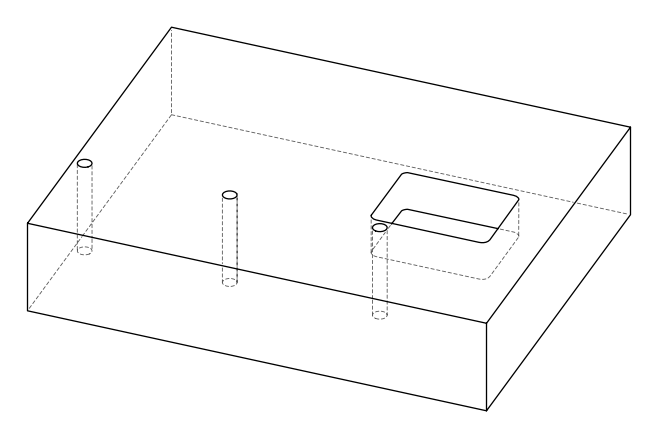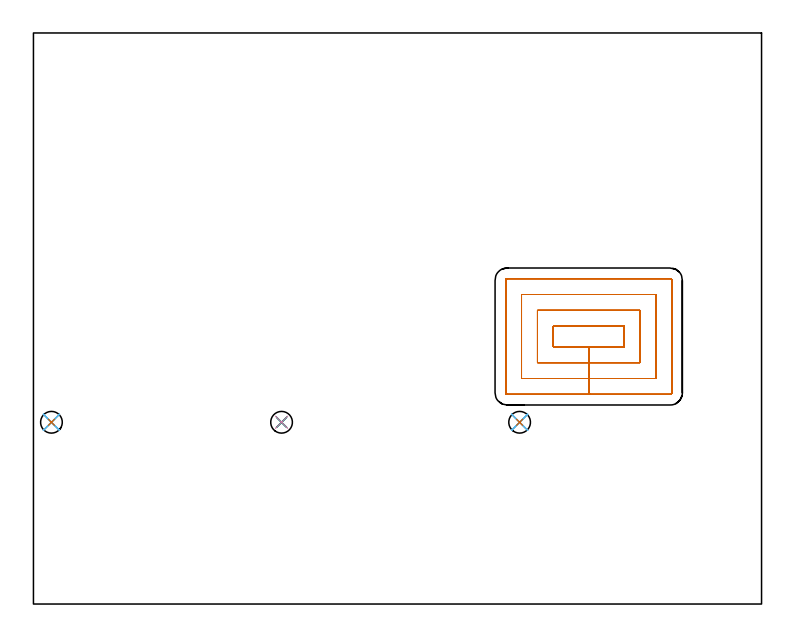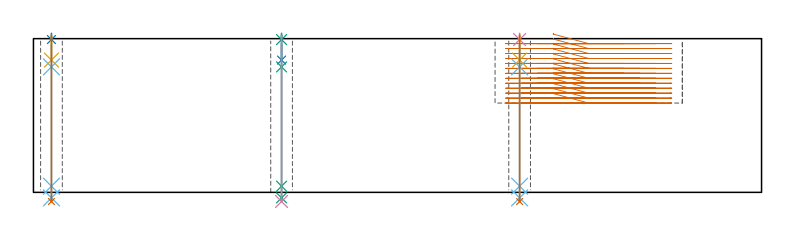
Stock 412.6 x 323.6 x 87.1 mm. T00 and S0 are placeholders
(PLAN: 13 operations, 10 tool changes, 26.6 min)
(1 MILL_RECTANGULAR_POCKET | POCKET_RECTANGULAR_STRAIGHT | NXT0201_011 | Follow Part, ap 3, ae 75% | 23.89 min | 299116 mm3)
(2 SPOT_DRILL | STEP1HOLE | NXT0321_9005460120000 | 0.03 min | 12 mm3)
(3 SPOT_DRILL_1 | STEP1HOLE_1 | NXT0321_9005460120000 | 0.03 min | 11 mm3)
(4 SPOT_DRILL_2 | STEP1HOLE_2 | NXT0321_9005460120000 | 0.03 min | 18 mm3)
(5 DRILL_BLIND_HOLE_INTO_CENTER | STEP1HOLE | NXT0301_052 | 0.06 min | 590 mm3)
(6 GUN_DRILL_THROUGH_HOLE | STEP1HOLE | UGT0307_003 | 0.43 min | 2886 mm3)
(7 DRILL_TO_ENLARGE_THROUGH_HOLE | STEP1HOLE | UGT0301_232 | 0.38 min | 6851 mm3)
(8 DRILL_BLIND_HOLE_INTO_CENTER_1 | STEP1HOLE_1 | NXT0301_052 | 0.06 min | 566 mm3)
(9 GUN_DRILL_THROUGH_HOLE_1 | STEP1HOLE_1 | UGT0307_003 | 0.43 min | 2887 mm3)
(10 DRILL_TO_ENLARGE_THROUGH_HOLE_1 | STEP1HOLE_1 | UGT0301_232 | 0.38 min | 6845 mm3)
(11 DRILL_BLIND_HOLE_INTO_CENTER_2 | STEP1HOLE_2 | NXT0301_052 | 0.06 min | 613 mm3)
(12 GUN_DRILL_THROUGH_HOLE_2 | STEP1HOLE_2 | UGT0307_003 | 0.43 min | 2884 mm3)
(13 DRILL_TO_ENLARGE_THROUGH_HOLE_2 | STEP1HOLE_2 | UGT0301_232 | 0.38 min | 6849 mm3)
(TOOL NXT0201_011 | ENDMILL 12mm [2P460-1200-NA 1630] | D12 FL38 Z6)
(TOOL NXT0321_9005460120000 | NC Spot Drill, 142deg, 12mm, Carbide, Uncoated | D12 PA142 FL30 Z2)
(TOOL NXT0301_052 | Carbide Drill 8.1mm [860.1-0810-024A1-MM 2214] | D8.1 PA140 FL47 Z2)
(TOOL UGT0307_003 | Gun Drill 7 mm | D7 PA130 FL24 Z1)
(TOOL UGT0301_232 | Twist Drill 12.3 mm | D12.3 PA118 FL97 Z2)
(OP 1 MILL_RECTANGULAR_POCKET)
G17 G21 G94 G90
T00 M6
G54
G17 G0 G90 X294.6 Y147.425 S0 M3
G43 Z97.1 H1
Z90.1
G94 G1 Y145.8 Z89.665 F250.
X314.65 Z84.292
X334.7 F500.
Y157.4
X294.6
Y145.8
X314.65
Y136.8
X343.7
Y166.4
X285.6
Y136.8
X314.65
Y127.8
X352.7
Y175.4
X276.6
Y127.8
X314.65
Y118.8
X360.9
G3 X361.7 Y119.6 R0.8
G1 Y183.6
G3 X360.9 Y184.4 R0.8
G1 X268.4
G3 X267.6 Y183.6 R0.8
G1 Y119.6
G3 X268.4 Y118.8 R0.8
G1 X314.65
X315.65
G0 X294.6 Y147.425 Z87.292
G1 Y145.8 Z86.857 F250.
X314.65 Z81.485
X334.7 F500.
Y157.4
X294.6
Y145.8
X314.65
Y136.8
X343.7
Y166.4
X285.6
Y136.8
X314.65
Y127.8
X352.7
Y175.4
X276.6
Y127.8
X314.65
Y118.8
X360.9
G3 X361.7 Y119.6 R0.8
G1 Y183.6
G3 X360.9 Y184.4 R0.8
G1 X268.4
G3 X267.6 Y183.6 R0.8
G1 Y119.6
G3 X268.4 Y118.8 R0.8
G1 X314.65
X315.65
G0 X294.6 Y147.425 Z84.485
G1 Y145.8 Z84.049 F250.
X314.65 Z78.677
X334.7 F500.
Y157.4
X294.6
Y145.8
X314.65
Y136.8
X343.7
Y166.4
X285.6
Y136.8
X314.65
Y127.8
X352.7
Y175.4
X276.6
Y127.8
X314.65
Y118.8
X360.9
G3 X361.7 Y119.6 R0.8
G1 Y183.6
G3 X360.9 Y184.4 R0.8
G1 X268.4
G3 X267.6 Y183.6 R0.8
G1 Y119.6
G3 X268.4 Y118.8 R0.8
G1 X314.65
X315.65
G0 X294.6 Y147.425 Z81.677
G1 Y145.8 Z81.242 F250.
X314.65 Z75.869
X334.7 F500.
Y157.4
X294.6
Y145.8
X314.65
Y136.8
X343.7
Y166.4
X285.6
Y136.8
X314.65
Y127.8
X352.7
Y175.4
X276.6
Y127.8
X314.65
Y118.8
X360.9
G3 X361.7 Y119.6 R0.8
G1 Y183.6
G3 X360.9 Y184.4 R0.8
G1 X268.4
G3 X267.6 Y183.6 R0.8
G1 Y119.6
G3 X268.4 Y118.8 R0.8
G1 X314.65
X315.65
G0 X294.6 Y147.425 Z78.869
G1 Y145.8 Z78.434 F250.
X314.65 Z73.061
X334.7 F500.
Y157.4
X294.6
Y145.8
X314.65
Y136.8
X343.7
Y166.4
X285.6
Y136.8
X314.65
Y127.8
X352.7
Y175.4
X276.6
Y127.8
X314.65
Y118.8
X360.9
G3 X361.7 Y119.6 R0.8
G1 Y183.6
G3 X360.9 Y184.4 R0.8
G1 X268.4
G3 X267.6 Y183.6 R0.8
G1 Y119.6
G3 X268.4 Y118.8 R0.8
G1 X314.65
X315.65
G0 X294.6 Y147.425 Z76.061
G1 Y145.8 Z75.626 F250.
X314.65 Z70.254
X334.7 F500.
Y157.4
X294.6
Y145.8
X314.65
Y136.8
X343.7
Y166.4
X285.6
Y136.8
X314.65
Y127.8
X352.7
Y175.4
X276.6
Y127.8
X314.65
Y118.8
X360.9
G3 X361.7 Y119.6 R0.8
G1 Y183.6
G3 X360.9 Y184.4 R0.8
G1 X268.4
G3 X267.6 Y183.6 R0.8
G1 Y119.6
G3 X268.4 Y118.8 R0.8
G1 X314.65
X315.65
G0 X294.6 Y147.425 Z73.254
G1 Y145.8 Z72.818 F250.
X314.65 Z67.446
X334.7 F500.
Y157.4
X294.6
Y145.8
X314.65
Y136.8
X343.7
Y166.4
X285.6
Y136.8
X314.65
Y127.8
X352.7
Y175.4
X276.6
Y127.8
X314.65
Y118.8
X360.9
G3 X361.7 Y119.6 R0.8
G1 Y183.6
G3 X360.9 Y184.4 R0.8
G1 X268.4
G3 X267.6 Y183.6 R0.8
G1 Y119.6
G3 X268.4 Y118.8 R0.8
G1 X314.65
X315.65
G0 X294.6 Y147.425 Z70.446
G1 Y145.8 Z70.011 F250.
X314.65 Z64.638
X334.7 F500.
Y157.4
X294.6
Y145.8
X314.65
Y136.8
X343.7
Y166.4
X285.6
Y136.8
X314.65
Y127.8
X352.7
Y175.4
X276.6
Y127.8
X314.65
Y118.8
X360.9
G3 X361.7 Y119.6 R0.8
G1 Y183.6
G3 X360.9 Y184.4 R0.8
G1 X268.4
G3 X267.6 Y183.6 R0.8
G1 Y119.6
G3 X268.4 Y118.8 R0.8
G1 X314.65
X315.65
G0 X294.6 Y147.425 Z67.638
G1 Y145.8 Z67.203 F250.
X314.65 Z61.831
X334.7 F500.
Y157.4
X294.6
Y145.8
X314.65
Y136.8
X343.7
Y166.4
X285.6
Y136.8
X314.65
Y127.8
X352.7
Y175.4
X276.6
Y127.8
X314.65
Y118.8
X360.9
G3 X361.7 Y119.6 R0.8
G1 Y183.6
G3 X360.9 Y184.4 R0.8
G1 X268.4
G3 X267.6 Y183.6 R0.8
G1 Y119.6
G3 X268.4 Y118.8 R0.8
G1 X314.65
X315.65
G0 X294.6 Y147.425 Z64.831
G1 Y145.8 Z64.395 F250.
X314.65 Z59.023
X334.7 F500.
Y157.4
X294.6
Y145.8
X314.65
Y136.8
X343.7
Y166.4
X285.6
Y136.8
X314.65
Y127.8
X352.7
Y175.4
X276.6
Y127.8
X314.65
Y118.8
X360.9
G3 X361.7 Y119.6 R0.8
G1 Y183.6
G3 X360.9 Y184.4 R0.8
G1 X268.4
G3 X267.6 Y183.6 R0.8
G1 Y119.6
G3 X268.4 Y118.8 R0.8
G1 X314.65
X315.65
G0 X294.6 Y147.425 Z62.023
G1 Y145.8 Z61.588 F250.
X314.65 Z56.215
X334.7 F500.
Y157.4
X294.6
Y145.8
X314.65
Y136.8
X343.7
Y166.4
X285.6
Y136.8
X314.65
Y127.8
X352.7
Y175.4
X276.6
Y127.8
X314.65
Y118.8
X360.9
G3 X361.7 Y119.6 R0.8
G1 Y183.6
G3 X360.9 Y184.4 R0.8
G1 X268.4
G3 X267.6 Y183.6 R0.8
G1 Y119.6
G3 X268.4 Y118.8 R0.8
G1 X314.65
X315.65
G0 X294.6 Y147.425 Z59.215
G1 Y145.8 Z58.78 F250.
X314.65 Z53.408
X334.7 F500.
Y157.4
X294.6
Y145.8
X314.65
Y136.8
X343.7
Y166.4
X285.6
Y136.8
X314.65
Y127.8
X352.7
Y175.4
X276.6
Y127.8
X314.65
Y118.8
X360.9
G3 X361.7 Y119.6 R0.8
G1 Y183.6
G3 X360.9 Y184.4 R0.8
G1 X268.4
G3 X267.6 Y183.6 R0.8
G1 Y119.6
G3 X268.4 Y118.8 R0.8
G1 X314.65
X315.65
G0 X294.6 Y147.425 Z56.408
G1 Y145.8 Z55.972 F250.
X314.65 Z50.6
X334.7 F500.
Y157.4
X294.6
Y145.8
X314.65
Y136.8
X343.7
Y166.4
X285.6
Y136.8
X314.65
Y127.8
X352.7
Y175.4
X276.6
Y127.8
X314.65
Y118.8
X360.9
G3 X361.7 Y119.6 R0.8
G1 Y183.6
G3 X360.9 Y184.4 R0.8
G1 X268.4
G3 X267.6 Y183.6 R0.8
G1 Y119.6
G3 X268.4 Y118.8 R0.8
G1 X314.65
X315.65
G0 Z97.1
M5
M2
(OP 2 SPOT_DRILL)
G17 G21 G94 G90
T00 M6
G54
G17 G0 G90 X10.2 Y103. S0 M3
G43 Z97.1 H0
G94 G81 G98 Z86.571 F250. R90.1
G80
M5
M2
(OP 3 SPOT_DRILL_1)
G17 G21 G94 G90
T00 M6
G54
G17 G0 G90 X140.6 Y103. S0 M3
G43 Z97.1 H0
G94 G81 G98 Z86.571 F250. R90.1
G80
M5
M2
(OP 4 SPOT_DRILL_2)
G17 G21 G94 G90
T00 M6
G54
G17 G0 G90 X275.5 Y103. S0 M3
G43 Z97.1 H0
G94 G81 G98 Z86.571 F250. R90.1
G80
M5
M2
(OP 5 DRILL_BLIND_HOLE_INTO_CENTER)
G17 G21 G94 G90
T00 M6
G54
G17 G0 G90 X10.2 Y103. S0 M3
G43 Z97.1 H1
G94 G81 G98 Z74.95 F250. R89.1
G80
M5
M2
(OP 6 GUN_DRILL_THROUGH_HOLE)
G17 G21 G94 G90
T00 M6
G54
G17 G0 G90 X10.2 Y103. M8
G43 Z97.1 H0
Z84.065
S716 M3
G94 G1 Z71.092 F125. M26
G4 X.084
Z3.5 F250.
G4 X.084
Z-3.132 F125.
G4 X.084
M5
M9
G0 Z84.065
Z97.1
M2
(OP 7 DRILL_TO_ENLARGE_THROUGH_HOLE)
G17 G21 G94 G90
T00 M6
G54
G17 G0 G90 X10.2 Y103. S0 M3
G43 Z97.1 H0
G94 G73 G98 Z-5.195 F250. Q11.537 R89.1
G80
M5
M2
(OP 8 DRILL_BLIND_HOLE_INTO_CENTER_1)
G17 G21 G94 G90
T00 M6
G54
G17 G0 G90 X140.6 Y103. S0 M3
G43 Z97.1 H1
G94 G81 G98 Z74.95 F250. R89.1
G80
M5
M2
(OP 9 GUN_DRILL_THROUGH_HOLE_1)
G17 G21 G94 G90
T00 M6
G54
G17 G0 G90 X140.6 Y103. M8
G43 Z97.1 H0
Z84.065
S716 M3
G94 G1 Z71.092 F125. M26
G4 X.084
Z3.5 F250.
G4 X.084
Z-3.132 F125.
G4 X.084
M5
M9
G0 Z84.065
Z97.1
M2
(OP 10 DRILL_TO_ENLARGE_THROUGH_HOLE_1)
G17 G21 G94 G90
T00 M6
G54
G17 G0 G90 X140.6 Y103. S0 M3
G43 Z97.1 H0
G94 G73 G98 Z-5.195 F250. Q11.537 R89.1
G80
M5
M2
(OP 11 DRILL_BLIND_HOLE_INTO_CENTER_2)
G17 G21 G94 G90
T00 M6
G54
G17 G0 G90 X275.5 Y103. S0 M3
G43 Z97.1 H1
G94 G81 G98 Z74.95 F250. R89.1
G80
M5
M2
(OP 12 GUN_DRILL_THROUGH_HOLE_2)
G17 G21 G94 G90
T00 M6
G54
G17 G0 G90 X275.5 Y103. M8
G43 Z97.1 H0
Z84.065
S716 M3
G94 G1 Z71.092 F125. M26
G4 X.084
Z3.5 F250.
G4 X.084
Z-3.132 F125.
G4 X.084
M5
M9
G0 Z84.065
Z97.1
M2
(OP 13 DRILL_TO_ENLARGE_THROUGH_HOLE_2)
G17 G21 G94 G90
T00 M6
G54
G17 G0 G90 X275.5 Y103. S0 M3
G43 Z97.1 H0
G94 G73 G98 Z-5.195 F250. Q11.537 R89.1
G80
M5
M2
